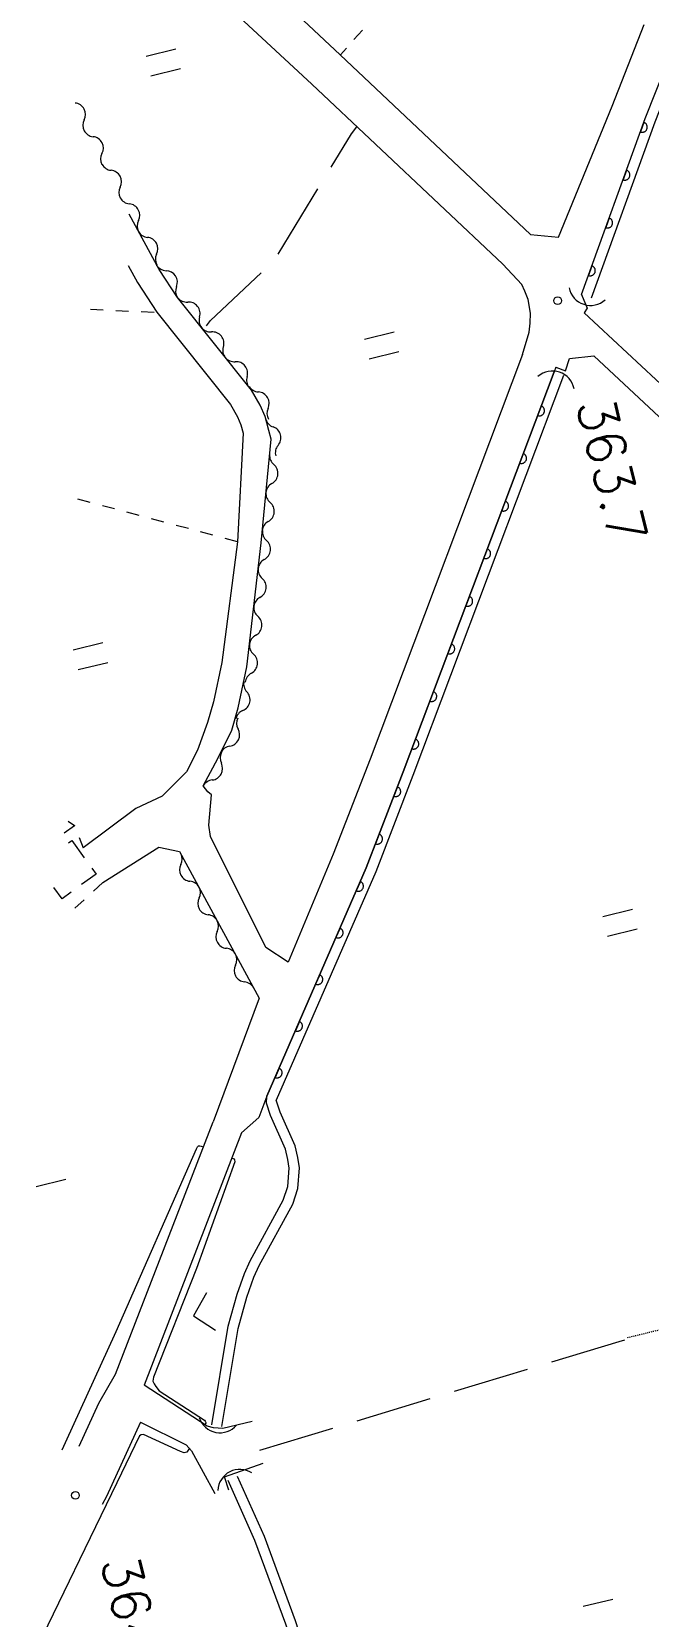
# Model space of a CAD drawing. Header units: millimetres. Extents: x -256476 to 341554, y -216330 to 457415.
# Drawn here: x -248639 to -188020, y 51027 to 206753 of the extents above; entities that cross this region are included whole.
import ezdxf

# ---------------------------------------------------------------- set-up
doc = ezdxf.new("R2010")
doc.units = ezdxf.units.MM
doc.header["$LTSCALE"] = 400
doc.linetypes.add('56301', pattern=[0.5, 0.25, -0.25])
doc.layers.add('D-BGD', color=7, linetype='Continuous', lineweight=13)
doc.styles.add('BIGFONT', font='txt', dxfattribs={"height": 0.2, "bigfont": 'BIGFONT'})

msp = doc.modelspace()

# ---------------------------------------------------------------- linework, layer by layer
at = {"layer": 'D-BGD', "linetype": 'Continuous'}
for p, q in [((-216132.9, 206909.8, 362842), (-216962.2, 205974.7, 362830)), ((-237383.3, 204356.3), (-234468.9, 205064)), ((-217694.2, 205142.8, 363398), (-218290.9, 204463.9, 363880)), ((-236911.2, 202412.4), (-233996.8, 203120.2)), ((-224402.6, 184906, 363737), (-220493.4, 191307.4, 363775)), ((-242857.1, 179478.9, 363585), (-241607.9, 179420.6, 363581)), ((-240359.7, 179362.8, 363577), (-239110.5, 179304.6, 363573)), ((-237862.3, 179246.8, 363568), (-236614, 179189.1, 363561)), ((-215921.5, 176552.2), (-213007.1, 177260)), ((-215449.4, 174608.4), (-212535, 175316.1)), ((-242898.5, 160496.4, 363525), (-244106.3, 160819.2, 363508)), ((-240482.9, 159850.7, 363559), (-241690.7, 160173.5, 363542)), ((-238068.7, 159204.6, 363593), (-239276.5, 159527.5, 363576)), ((-235653.2, 158559, 363628), (-236861, 158881.8, 363611)), ((-233238.5, 157913.8, 363662), (-234446.3, 158236.6, 363645)), ((-230823.5, 157267.2, 363696), (-232031.2, 157590.1, 363679)), ((-228408.8, 156622.1, 363730), (-229616.5, 156944.9, 363713)), ((-244552.2, 146007.1), (-241637.8, 146714.8)), ((-244080.1, 144063.2), (-241165.7, 144771)), ((-245042.7, 129157, 363865), (-244444.4, 128745.1, 363890)), ((-243976.4, 127554.5, 363868), (-243578, 126540, 363850)), ((-241634.4, 123139, 363800), (-242555.6, 122294.8, 363789)), ((-243478.2, 121450.2, 363778), (-244399.5, 120606, 363767)), ((-192493.2, 119808.4), (-189578.8, 120516.2)), ((-192021.1, 117864.6), (-189106.7, 118572.4)), ((-226279.2, 111786.6, 364120), (-230802.8, 99622.8, 363920)), ((-225548.9, 101458.8, 363950), (-225517.4, 102155.8, 363970)), ((-228007.3, 98546.5, 363920), (-237587.7, 73752.8, 364110)), ((-248192.3, 93265.2), (-245277.9, 93973)), ((-207071.1, 73145, 363550), (-199892.1, 75316.2, 363523)), ((-216642.2, 70249.6, 363585), (-209464.1, 72421.3, 363558)), ((-226213.8, 67353.3, 363620), (-219035.7, 69525, 363594)), ((-194412.3, 52017), (-191498, 52724.7))]:
    msp.add_line(p, q, dxfattribs=at)
at = {"layer": 'D-BGD', "linetype": '56301'}
msp.add_line((-166077, 84163.3), (-190140.9, 78382.5), dxfattribs=at)
at = {"layer": 'D-BGD', "linetype": 'Continuous'}
for points, elevation in [([(-188454.6, 197838.7), (-188794.6, 196898), (-188752.4, 196885.3), (-188710.3, 196876.1), (-188667.7, 196870), (-188623.4, 196868.8), (-188579.9, 196870.3), (-188536.9, 196876.8), (-188493.9, 196885.5), (-188452.8, 196898.8), (-188411.9, 196915.7), (-188373.6, 196936.3), (-188336.4, 196958.7), (-188302.1, 196986.3), (-188269.9, 197016.3), (-188240.3, 197047.7), (-188214, 197083.3), (-188191.4, 197118.8), (-188171.2, 197157.9), (-188153.6, 197198.5), (-188141.3, 197239.9), (-188131.7, 197282.8), (-188125.6, 197325.5), (-188124.4, 197369.8), (-188126.4, 197412.4), (-188132.4, 197456.2), (-188141, 197499.3), (-188154.8, 197539.5), (-188171.2, 197581.2), (-188191.8, 197619.6), (-188214.8, 197655.9), (-188241.9, 197691.1), (-188271.8, 197723.3), (-188303.8, 197752), (-188338.9, 197779.1), (-188374.8, 197800.9), (-188413.5, 197822), (-188454.6, 197838.7)], 363444), ([(-190156.3, 193138.5), (-190496.3, 192197.8), (-190454.6, 192184.2), (-190412.1, 192175.9), (-190369.4, 192169.8), (-190325.6, 192167.8), (-190282.4, 192170.6), (-190239.1, 192175.7), (-190196.1, 192184.4), (-190154.5, 192198.6), (-190114.1, 192214.6), (-190075.8, 192235.2), (-190038.1, 192258.6), (-190004.3, 192285.3), (-189972.1, 192315.2), (-189942.5, 192346.6), (-189916.3, 192382.3), (-189893.1, 192418.6), (-189873.4, 192456.8), (-189856.7, 192498), (-189843, 192539.7), (-189834.7, 192582.3), (-189828.7, 192624.9), (-189826.6, 192668.7), (-189828.1, 192712.2), (-189834.6, 192755.2), (-189843.3, 192798.2), (-189856.5, 192839.3), (-189873.4, 192880.2), (-189894, 192918.6), (-189916.5, 192955.7), (-189944.1, 192990), (-189974, 193022.2), (-190005.5, 193051.8), (-190041.1, 193078.1), (-190077.4, 193101.2), (-190115.7, 193120.9), (-190156.3, 193138.5)], 363523), ([(-191858.5, 188437.5), (-192199.4, 187497.3), (-192157.1, 187484.5), (-192114.3, 187474.8), (-192071.6, 187468.8), (-192027.8, 187466.7), (-191984.7, 187469.6), (-191941.4, 187474.7), (-191898.3, 187483.4), (-191857.6, 187498), (-191816.4, 187513.5), (-191777.5, 187535), (-191741.2, 187558), (-191706.5, 187584.2), (-191674.3, 187614.1), (-191645.1, 187646.9), (-191618.5, 187681.2), (-191596.2, 187718), (-191575.1, 187756.6), (-191558.9, 187796.9), (-191545.2, 187838.7), (-191537, 187881.2), (-191530.9, 187923.9), (-191528.8, 187967.6), (-191531.2, 188011.7), (-191536.3, 188055), (-191545.5, 188097.2), (-191559.6, 188138.8), (-191575.1, 188180), (-191596.3, 188217.5), (-191619.6, 188255.1), (-191646.3, 188288.9), (-191676.2, 188321.1), (-191707.7, 188350.7), (-191742.8, 188377.9), (-191779.6, 188400.2), (-191817.4, 188420.7), (-191858.5, 188437.5)], 363602), ([(-193560.7, 183736.4), (-193901.6, 182796.2), (-193859.4, 182783.4), (-193816.5, 182773.8), (-193774.2, 182769.1), (-193730.4, 182767), (-193686.9, 182768.5), (-193643.1, 182774.5), (-193600.9, 182783.7), (-193559.8, 182797), (-193518.1, 182813.3), (-193480.5, 182834.5), (-193443.4, 182856.9), (-193409.1, 182884.5), (-193376.9, 182914.4), (-193347.3, 182945.9), (-193320.2, 182981), (-193298.4, 183016.9), (-193277.3, 183055.6), (-193260.6, 183096.7), (-193247.8, 183139), (-193238.7, 183181), (-193232.6, 183223.7), (-193230.5, 183267.4), (-193233.4, 183310.6), (-193238.5, 183353.9), (-193247.2, 183397), (-193261.8, 183437.7), (-193277.3, 183478.9), (-193298.8, 183517.8), (-193321.8, 183554.1), (-193348, 183588.7), (-193377.9, 183620.9), (-193409.9, 183649.7), (-193445, 183676.8), (-193481.8, 183699.1), (-193519.6, 183719.7), (-193560.7, 183736.4)], 363681), ([(-198551.5, 169969.2), (-198904.7, 169033.7), (-198862, 169019.6), (-198820, 169010.5), (-198777.4, 169004.4), (-198734.1, 169001.4), (-198690.5, 169002.9), (-198646.4, 169007.5), (-198604.2, 169016.7), (-198562.2, 169029.5), (-198521, 169045), (-198482.6, 169065.7), (-198445.5, 169088.1), (-198410.8, 169114.3), (-198378.6, 169144.3), (-198348.1, 169175.2), (-198321, 169210.4), (-198297.8, 169246.7), (-198277.3, 169284.4), (-198259.7, 169325.1), (-198246.1, 169366.8), (-198236.9, 169408.9), (-198230.8, 169451.5), (-198227.4, 169495.7), (-198229.4, 169538.3), (-198234, 169582.5), (-198242.7, 169625.6), (-198256, 169666.7), (-198271.5, 169707.9), (-198292.1, 169746.2), (-198314.6, 169783.4), (-198340.8, 169818.1), (-198370.2, 169851.1), (-198401.7, 169880.7), (-198436.8, 169907.9), (-198473.1, 169931), (-198510.9, 169951.6), (-198551.5, 169969.2)], 363618), ([(-200316.4, 165291.5), (-200669.6, 164356), (-200626.9, 164341.9), (-200585.4, 164331.9), (-200542.8, 164325.8), (-200499, 164323.7), (-200455.4, 164325.2), (-200412.1, 164330.3), (-200369.6, 164338.2), (-200327.1, 164351.8), (-200287.3, 164367), (-200247.5, 164388), (-200210.4, 164410.4), (-200175.7, 164436.6), (-200144, 164465.7), (-200113, 164497.5), (-200086.4, 164531.8), (-200063.2, 164568.1), (-200042.2, 164606.7), (-200025.1, 164646.5), (-200011.5, 164688.3), (-200001.8, 164731.2), (-199995.7, 164773.8), (-199992.8, 164817.1), (-199994.3, 164860.6), (-199999.4, 164903.9), (-200008.1, 164947), (-200021.4, 164988.1), (-200036.9, 165029.3), (-200057, 165068.5), (-200079.5, 165105.7), (-200105.7, 165140.4), (-200135.6, 165172.6), (-200166.6, 165203), (-200201.7, 165230.2), (-200238, 165253.3), (-200275.8, 165273.9), (-200316.4, 165291.5)], 363616), ([(-202081.8, 160612.9), (-202435, 159677.5), (-202392.3, 159663.3), (-202350.3, 159654.2), (-202307.7, 159648.1), (-202264.4, 159645.2), (-202220.8, 159646.7), (-202177.5, 159651.8), (-202134.5, 159660.4), (-202092.5, 159673.2), (-202052.2, 159689.3), (-202012.9, 159709.4), (-201975.8, 159731.9), (-201941.1, 159758.1), (-201908.9, 159788), (-201878.4, 159818.9), (-201851.3, 159854.1), (-201828.2, 159890.4), (-201807.6, 159928.2), (-201790, 159968.8), (-201776.4, 160010.6), (-201767.2, 160052.6), (-201761.1, 160095.2), (-201757.7, 160139.4), (-201759.2, 160182.9), (-201764.3, 160226.2), (-201773, 160269.3), (-201786.3, 160310.4), (-201801.8, 160351.6), (-201822.4, 160390), (-201844.9, 160427.1), (-201871.1, 160461.8), (-201900.5, 160494.9), (-201932, 160524.5), (-201967.1, 160551.6), (-202003.4, 160574.7), (-202041.2, 160595.3), (-202081.8, 160612.9)], 363613), ([(-203846.7, 155935.2), (-204199.9, 154999.8), (-204158.1, 154986.1), (-204115.2, 154976.5), (-204073.1, 154969.5), (-204029.3, 154967.4), (-203985.8, 154968.9), (-203942.5, 154974), (-203899.4, 154982.7), (-203858.3, 154996), (-203817.1, 155011.6), (-203777.8, 155031.7), (-203740.7, 155054.2), (-203706, 155080.4), (-203673.8, 155110.3), (-203643.4, 155141.2), (-203616.7, 155175.5), (-203593.6, 155211.8), (-203572.5, 155250.4), (-203555.4, 155290.2), (-203541.3, 155332.9), (-203532.1, 155374.9), (-203526.1, 155417.5), (-203523.1, 155460.8), (-203524.6, 155504.3), (-203529.7, 155547.6), (-203538.4, 155590.7), (-203551.2, 155632.7), (-203567.2, 155673), (-203587.3, 155712.3), (-203609.8, 155749.4), (-203636, 155784.1), (-203665.9, 155816.3), (-203696.9, 155846.8), (-203732, 155873.9), (-203768.3, 155897), (-203806.1, 155917.6), (-203846.7, 155935.2)], 363611), ([(-205612.1, 151256.6), (-205965.3, 150321.2), (-205923.5, 150307.6), (-205880.6, 150297.9), (-205838, 150291.8), (-205794.7, 150288.9), (-205750.7, 150291.2), (-205707.4, 150296.3), (-205664.8, 150304.2), (-205623.7, 150317.5), (-205582.5, 150333), (-205543.2, 150353.1), (-205506.1, 150375.6), (-205471.4, 150401.8), (-205439.2, 150431.7), (-205408.8, 150462.7), (-205381.6, 150497.8), (-205358.5, 150534.1), (-205337.9, 150571.9), (-205320.3, 150612.5), (-205306.7, 150654.3), (-205297, 150697.2), (-205291, 150739.8), (-205288, 150783.1), (-205289.5, 150826.6), (-205294.6, 150869.9), (-205303.3, 150913), (-205316.6, 150954.1), (-205332.1, 150995.3), (-205352.7, 151033.7), (-205374.7, 151071.7), (-205401.4, 151105.5), (-205430.9, 151138.6), (-205462.3, 151168.2), (-205497.4, 151195.3), (-205533.7, 151218.5), (-205571, 151239.9), (-205612.1, 151256.6)], 363609), ([(-207377, 146578.9), (-207730.2, 145643.5), (-207688.4, 145629.9), (-207645.5, 145620.2), (-207603.4, 145613.3), (-207559.6, 145611.2), (-207516.1, 145612.7), (-207472.8, 145617.8), (-207429.7, 145626.5), (-207388.6, 145639.8), (-207347.4, 145655.3), (-207308.2, 145675.4), (-207271, 145697.9), (-207236.3, 145724.1), (-207204.1, 145754), (-207174.5, 145785.4), (-207147, 145819.2), (-207123.9, 145855.5), (-207102.8, 145894.2), (-207085.2, 145934.8), (-207071.6, 145976.6), (-207062.4, 146018.6), (-207056.4, 146061.3), (-207052.9, 146105.4), (-207054.9, 146148.1), (-207059.5, 146192.2), (-207068.7, 146234.4), (-207081.5, 146276.4), (-207097, 146317.6), (-207117.6, 146356), (-207140.1, 146393.1), (-207166.3, 146427.8), (-207196.3, 146460), (-207227.2, 146490.5), (-207262.3, 146517.6), (-207298.6, 146540.8), (-207336.4, 146561.3), (-207377, 146578.9)], 363606), ([(-209142, 141901.2), (-209495.6, 140964.9), (-209453.3, 140952.1), (-209410.9, 140941.6), (-209368.3, 140935.6), (-209325, 140932.6), (-209281, 140935), (-209237.7, 140940.1), (-209195.1, 140947.9), (-209154, 140961.2), (-209112.8, 140976.7), (-209073.1, 140997.7), (-209036.4, 141019.3), (-209001.2, 141046.4), (-208969.5, 141075.4), (-208939.4, 141107.7), (-208911.9, 141141.5), (-208888.8, 141177.8), (-208868.2, 141215.6), (-208850.6, 141256.2), (-208837, 141298), (-208827.3, 141340.9), (-208821.3, 141383.5), (-208818.3, 141426.8), (-208820.7, 141470.9), (-208825.8, 141514.2), (-208833.6, 141556.7), (-208846.9, 141597.8), (-208862.4, 141639), (-208882.5, 141678.3), (-208905, 141715.4), (-208931.7, 141749.2), (-208961.2, 141782.3), (-208992.6, 141811.9), (-209027.8, 141839), (-209063.5, 141863.1), (-209101.3, 141883.6), (-209142, 141901.2)], 363604), ([(-210907.4, 137222.6), (-211260.5, 136287.2), (-211218.7, 136273.6), (-211175.9, 136263.9), (-211133.2, 136257.9), (-211089.9, 136254.9), (-211046.4, 136256.4), (-211003.1, 136261.5), (-210960, 136270.2), (-210918.9, 136283.5), (-210877.7, 136299), (-210838.5, 136319.1), (-210801.3, 136341.6), (-210766.6, 136367.8), (-210734.4, 136397.7), (-210704.8, 136429.2), (-210677.7, 136464.3), (-210653.7, 136500.1), (-210633.1, 136537.9), (-210615.5, 136578.5), (-210601.9, 136620.3), (-210592.7, 136662.3), (-210586.7, 136705), (-210583.2, 136749.1), (-210586.1, 136792.3), (-210590.7, 136836.5), (-210598.5, 136879), (-210611.8, 136920.1), (-210627.3, 136961.3), (-210647.9, 136999.7), (-210670.4, 137036.9), (-210697.5, 137072), (-210726.1, 137104.6), (-210757.5, 137134.2), (-210792.7, 137161.3), (-210828.9, 137184.5), (-210866.7, 137205.1), (-210907.4, 137222.6)], 363601), ([(-212681.1, 132547.7), (-213039.9, 131614.4), (-212998.2, 131600.7), (-212955.3, 131591.1), (-212913.1, 131584.2), (-212869.8, 131581.2), (-212826.3, 131582.7), (-212782.1, 131587.3), (-212739.1, 131596), (-212698, 131609.3), (-212657.2, 131623.9), (-212618, 131644.1), (-212580.9, 131666.5), (-212546.2, 131692.7), (-212513.1, 131722.2), (-212483.5, 131753.6), (-212456, 131787.4), (-212432.9, 131823.7), (-212410.9, 131861.8), (-212393.3, 131902.5), (-212379.7, 131944.2), (-212370.5, 131986.3), (-212363.6, 132028.4), (-212360.2, 132072.6), (-212361.7, 132116.1), (-212366.8, 132159.4), (-212374.6, 132202), (-212387.4, 132243.9), (-212402.9, 132285.1), (-212423.5, 132323.5), (-212445.5, 132361.5), (-212471.7, 132396.2), (-212501.1, 132429.3), (-212532.6, 132458.9), (-212566.4, 132486.4), (-212602.6, 132509.5), (-212641.3, 132530.6), (-212681.1, 132547.7)], 363629), ([(-214474, 127881.5), (-214832.8, 126948.2), (-214791.1, 126934.5), (-214748.7, 126924), (-214706.5, 126917.1), (-214661.9, 126914.5), (-214619.2, 126916.5), (-214575, 126921.1), (-214532.5, 126928.9), (-214491.4, 126942.2), (-214450.2, 126957.7), (-214410.9, 126977.8), (-214374.3, 126999.4), (-214339.1, 127026.5), (-214306.5, 127055.1), (-214276.1, 127086), (-214248.9, 127121.2), (-214224.9, 127157), (-214204.3, 127194.7), (-214186.7, 127235.4), (-214173.1, 127277.1), (-214162.6, 127319.5), (-214156.5, 127362.2), (-214153.6, 127405.5), (-214155.1, 127449), (-214159.7, 127493.2), (-214167.5, 127535.7), (-214180.8, 127576.8), (-214196.3, 127618.1), (-214216.4, 127657.3), (-214238.9, 127694.4), (-214265.1, 127729.1), (-214293.7, 127761.7), (-214324.6, 127792.2), (-214359.8, 127819.3), (-214396.1, 127842.4), (-214433.3, 127863.9), (-214474, 127881.5)], 363698), ([(-216327.4, 123238.5), (-216726, 122322.2), (-216685.7, 122306), (-216643.8, 122294.6), (-216601.3, 122286.3), (-216558.1, 122281.1), (-216514.2, 122281.3), (-216470.2, 122283.6), (-216427.3, 122290.1), (-216385.4, 122300.7), (-216343.8, 122314.8), (-216303.4, 122333.1), (-216265, 122353.7), (-216229.9, 122378.5), (-216195.6, 122406.1), (-216164.8, 122435.7), (-216135.1, 122469.3), (-216110.7, 122503.8), (-216087.9, 122541.4), (-216068.6, 122581), (-216052.3, 122621.3), (-216040.9, 122663.2), (-216032.6, 122705.7), (-216027.4, 122748.9), (-216027.6, 122792.8), (-216030, 122836.8), (-216036.4, 122879.8), (-216047, 122921.6), (-216061.1, 122963.2), (-216079.4, 123003.7), (-216100, 123042), (-216124.8, 123077.1), (-216152.4, 123111.4), (-216182.4, 123143.6), (-216215.6, 123172), (-216250.1, 123196.4), (-216287.7, 123219.1), (-216327.4, 123238.5)], 363758), ([(-218325.1, 118655.4), (-218724.2, 117738.3), (-218683.4, 117722.9), (-218641.5, 117711.5), (-218599.5, 117702.4), (-218555.9, 117698), (-218512.5, 117697.3), (-218467.9, 117700.5), (-218425.5, 117706.1), (-218383.2, 117717.6), (-218341.6, 117731.7), (-218302, 117750.5), (-218264.1, 117770.2), (-218227.7, 117795.4), (-218193.4, 117823), (-218162.5, 117852.6), (-218133.3, 117885.4), (-218108.4, 117920.7), (-218085.6, 117958.3), (-218066.8, 117997.1), (-218050.9, 118038.7), (-218038.7, 118080.1), (-218030.4, 118122.6), (-218025.2, 118165.8), (-218025.3, 118209.7), (-218027.7, 118253.7), (-218034.1, 118296.7), (-218044.7, 118338.5), (-218058.9, 118380.1), (-218077.6, 118419.7), (-218098.2, 118458.1), (-218122.6, 118494), (-218150.1, 118528.3), (-218180.6, 118559.6), (-218213.4, 118588.9), (-218248.7, 118613.8), (-218285.4, 118636.1), (-218325.1, 118655.4)], 363805), ([(-220322.8, 114072.3), (-220722.8, 113155.7), (-220681.2, 113139.8), (-220639.3, 113128.4), (-220597.3, 113119.3), (-220553.6, 113114.9), (-220510.2, 113114.2), (-220467, 113117.1), (-220423.2, 113123.1), (-220380.9, 113134.5), (-220339.8, 113147.8), (-220300.2, 113166.5), (-220261.8, 113187.1), (-220225.9, 113211.5), (-220191.6, 113239.1), (-220160.3, 113269.5), (-220131, 113302.3), (-220106.1, 113337.6), (-220083.8, 113374.4), (-220064.5, 113414), (-220048.7, 113455.6), (-220036.4, 113497), (-220028.1, 113539.5), (-220023.8, 113583.2), (-220023, 113626.6), (-220025.9, 113669.8), (-220031.9, 113713.6), (-220043.8, 113755), (-220056.6, 113797), (-220075.3, 113836.6), (-220096, 113875), (-220120.3, 113910.9), (-220147.9, 113945.2), (-220178.3, 113976.5), (-220211.6, 114004.9), (-220246.4, 114030.7), (-220283.2, 114053), (-220322.8, 114072.3)], 363852), ([(-222320.5, 109489.2), (-222720.5, 108572.6), (-222678.9, 108556.7), (-222637.5, 108544.5), (-222595, 108536.2), (-222551.3, 108531.9), (-222507.9, 108531.1), (-222464.7, 108534), (-222420.9, 108540), (-222379.5, 108551.9), (-222337.5, 108564.7), (-222297.9, 108583.4), (-222259.5, 108604), (-222223.6, 108628.4), (-222189.3, 108656), (-222158, 108686.4), (-222129.6, 108719.7), (-222103.9, 108754.5), (-222081.6, 108791.3), (-222062.2, 108830.9), (-222046.4, 108872.5), (-222034.1, 108913.9), (-222026.3, 108955.6), (-222021.5, 109000.1), (-222020.8, 109043.5), (-222023.6, 109086.7), (-222030.1, 109129.6), (-222041.5, 109171.9), (-222054.3, 109213.9), (-222073.1, 109253.5), (-222093.7, 109291.9), (-222118, 109327.8), (-222146.1, 109361.2), (-222176, 109393.4), (-222209.3, 109421.8), (-222244.6, 109446.7), (-222280.9, 109469.9), (-222320.5, 109489.2)], 363899), ([(-224318.3, 104906.1), (-224718.3, 103989.5), (-224676.6, 103973.6), (-224635.2, 103961.4), (-224592.7, 103953.1), (-224549.6, 103947.9), (-224505.6, 103948), (-224462.5, 103950.9), (-224418.7, 103956.9), (-224377.7, 103967.9), (-224335.3, 103981.6), (-224295.6, 104000.3), (-224257.3, 104021), (-224221.4, 104045.3), (-224187.1, 104072.9), (-224155.7, 104103.3), (-224127.4, 104136.6), (-224102.1, 104170.5), (-224079.3, 104208.2), (-224060, 104247.8), (-224044.6, 104288.6), (-224033.2, 104330.5), (-224024.1, 104372.5), (-224019.7, 104416.1), (-224019, 104459.6), (-224021.4, 104503.6), (-224027.8, 104546.5), (-224039.3, 104588.8), (-224052, 104630.8), (-224070.8, 104670.4), (-224091.4, 104708.8), (-224115.8, 104744.7), (-224143.8, 104778.1), (-224173.8, 104810.3), (-224207.1, 104838.7), (-224242.3, 104863.6), (-224279.1, 104885.9), (-224318.3, 104906.1)], 363946)]:
    msp.add_lwpolyline(points, close=True, dxfattribs=dict(at, elevation=elevation))
at = {"layer": 'D-BGD', "linetype": 'Continuous', "extrusion": (-0.00768, -0.001399, 0.99997), "elevation": 365188.6}
msp.add_lwpolyline([(-216390.4, 193952.3), (-214384.7, 197236.7), (-213860.1, 197930.6)], dxfattribs=at)
at = {"layer": 'D-BGD', "linetype": 'Continuous', "extrusion": (-0.005472, -0.001832, 0.999983), "elevation": 364619.6}
msp.add_lwpolyline([(-229455.4, 178523), (-229075.4, 179025.5), (-224073.3, 183734.1)], dxfattribs=at)
at = {"layer": 'D-BGD', "linetype": 'Continuous', "extrusion": (-0.00625, -0.002533, 0.999977), "elevation": 365083.5}
msp.add_lwpolyline([(-243156.6, 128958.8), (-242165.1, 129670.3), (-242154.1, 129643.3)], dxfattribs=at)
at = {"layer": 'D-BGD', "linetype": 'Continuous'}
for points in [[(-245028.1, 127033.3), (-244704.9, 127268.5), (-243468.6, 125570.5)], [(-242733.1, 124560.6), (-242307, 123975.5), (-243743.9, 122930.5)], [(-244754.6, 122195.5), (-245655.9, 121540.5), (-246474.3, 122659.1)], [(-231458.5, 82804.4), (-232716.8, 80569.1), (-230573.6, 79160.7)]]:
    msp.add_lwpolyline(points, dxfattribs=at)
at = {"layer": 'D-BGD', "linetype": 'Continuous', "extrusion": (0.001047, -0.014574, 0.999893), "elevation": 362206.2}
msp.add_lwpolyline([(-225898.3, 107446), (-226675.2, 105331.7), (-228388.2, 103836.3)], dxfattribs=at)
at = {"layer": 'D-BGD', "linetype": 'Continuous', "elevation": 364000}
for points in [[(-245657.5, 67399.2), (-245303.4, 68095.3), (-240350.2, 79020.1), (-232448, 96981.4), (-232338.4, 97172.1), (-232230.2, 97259.9), (-232095, 97274.4), (-231963.7, 97222), (-231761.7, 97152)], [(-228962.5, 96062.1), (-228800.1, 96003.4), (-228686.3, 95880.3), (-228674.4, 95700.4), (-232428.4, 85216.6), (-236672.8, 74541.8), (-236711.7, 74333.5), (-236713.5, 74149.9), (-236612.4, 73884.2), (-236432.1, 73596), (-236098.2, 73173.4), (-231665.1, 70290.7), (-231576, 70204.9), (-231515.6, 70089.4), (-231533.1, 70018.8), (-231621.5, 69885)], [(-233133.3, 67535.9), (-233378.6, 67169.4), (-233660.3, 67100.7), (-234016, 67224.4), (-237632.3, 68899.4), (-237875.5, 68877.7), (-238034.5, 68761.5), (-240265.3, 64138.2), (-248639.4, 46921.1)]]:
    msp.add_lwpolyline(points, dxfattribs=at)
at = {"layer": 'D-BGD', "linetype": 'Continuous', "extrusion": (-0.110299, 0.375727, 0.920143), "elevation": 384839.7}
msp.add_lwpolyline([(168083.6, 24021.4), (161177.3, 23960.1), (160583.9, 23962.6)], dxfattribs=at)
at = {"layer": 'D-BGD', "linetype": 'Continuous', "extrusion": (0.06584, 0.006065, 0.997812), "elevation": 348423.6}
msp.add_lwpolyline([(84195.3, 246054.3), (85520.8, 246356.8), (86524.7, 242424.5)], dxfattribs=at)
at = {"layer": 'D-BGD', "linetype": 'Continuous'}
for points in [[(-194582, 180916.2, 363720), (-188317.6, 198215.5, 363430), (-185160.3, 206216.5, 363540), (-180643.6, 218649.4, 363450), (-179263.4, 222896.6, 363510), (-178454.3, 225949.5, 363420), (-176556.6, 233244.1, 363390), (-175164.1, 240402.3, 363220), (-174348, 245735, 363300), (-174011.2, 248909.5, 363350), (-173905.8, 251801.7, 363390), (-174068.9, 254006.2, 363430), (-174511.1, 257651.5, 363480), (-176709.1, 271245.1, 363430), (-177353.3, 274960.4, 363490), (-177532.2, 277277.8, 363520), (-177602.9, 278760.2, 363540), (-177458.2, 281479.9, 363590), (-177151.9, 283899.1, 363620), (-177201.7, 284815.8, 363630), (-177231.8, 285144.6, 363640)], [(-194582, 180916.2, 363720), (-188317.6, 198215.5, 363430), (-185160.3, 206216.5, 363540), (-180643.6, 218649.4, 363450), (-179263.4, 222896.6, 363510), (-178454.3, 225949.5, 363420), (-176556.6, 233244.1, 363390), (-175164.1, 240402.3, 363220), (-174348, 245735, 363300), (-174011.2, 248909.5, 363350), (-173905.8, 251801.7, 363390), (-174068.9, 254006.2, 363430), (-174511.1, 257651.5, 363480), (-176709.1, 271245.1, 363430), (-177353.3, 274960.4, 363490), (-177532.2, 277277.8, 363520), (-177602.9, 278760.2, 363540), (-177458.2, 281479.9, 363590), (-177151.9, 283899.1, 363620), (-177201.7, 284815.8, 363630)], [(-194582, 180916.2, 363720), (-188317.6, 198215.5, 363430), (-185160.3, 206216.5, 363540), (-180643.6, 218649.4, 363450), (-179263.4, 222896.6, 363510), (-178454.3, 225949.5, 363420), (-176556.6, 233244.1, 363390), (-175164.1, 240402.3, 363220), (-174348, 245735, 363300), (-174011.2, 248909.5, 363350), (-173905.8, 251801.7, 363390), (-174068.9, 254006.2, 363430), (-174511.1, 257651.5, 363480), (-176709.1, 271245.1, 363430), (-177353.3, 274960.4, 363490), (-177532.2, 277277.8, 363520), (-177602.9, 278760.2, 363540), (-177458.2, 281479.9, 363590), (-177151.9, 283899.1, 363620), (-177201.7, 284815.8, 363630)], [(-176208, 284879, 363640), (-176146.1, 283863, 363620), (-176311.9, 282551.2, 363600), (-176468.7, 281395.6, 363590), (-176604.4, 278751.5, 363540), (-176529.9, 277336, 363520), (-176360.7, 275081.9, 363490), (-175727.6, 271407.6, 363430), (-173522.2, 257786.7, 363480), (-173068.9, 254100.4, 363430), (-172906.1, 251815.3, 363390), (-173011.6, 248842.4, 363350), (-173347.3, 245609.7, 363300), (-174179.7, 240228.7, 363220), (-175583.5, 233030.8, 363390), (-177492.5, 225696.5, 363420), (-178302.8, 222621.2, 363510), (-179699.2, 218325.7, 363450), (-181522.9, 213307, 363480), (-182579.7, 210384.9, 363510), (-184227.3, 205853.1, 363540), (-187379.5, 197860.9, 363430), (-193639, 180570.2, 363720)], [(-199592.9, 186807, 363560), (-218299.5, 204468.9, 363890), (-233775.6, 218982, 363850), (-238336.8, 223253.2, 363842.6)], [(-238452.2, 217712.9, 363808.7), (-221082.8, 201593.4, 363890), (-202337.8, 183897.9, 363560)], [(-199592.9, 186807, 363560), (-196838.7, 186561.8, 363720), (-191587.7, 199449.3, 363430), (-188439.2, 207455.2, 363540)], [(-231774.2, 132627.4, 363910), (-230323.6, 135311.5, 363700), (-228969.5, 138108.8, 363740), (-228349.9, 140290.2, 363760), (-227475.1, 144320.4, 363820), (-226089.6, 156523.1, 363720), (-225093.6, 166723.7, 363870), (-225330.8, 167575.2, 363890), (-225699.5, 168940.5, 363900), (-226164.3, 170038.2, 363910), (-227041.1, 171522.6, 363930), (-234314.9, 180640.4, 363560), (-236098.9, 183396, 363610), (-239053.8, 188819.2, 363700.7)], [(-239158.7, 183783.8, 363637.6), (-238251.7, 182119, 363610), (-236344.1, 179177, 363560), (-229103.8, 170101.5, 363930), (-228402.3, 168913.9, 363910), (-228071.9, 168124.2, 363900), (-227850.7, 167305, 363890), (-228408.8, 156622.1, 363730)], [(-200380.8, 175021.9, 363620), (-199742.6, 177215.7, 363680), (-199637.4, 178101.1, 363700), (-199602.7, 179084.6, 363710), (-199816.3, 180418.5, 363730), (-200161.5, 181262.8, 363750), (-200465, 181898.7, 363760), (-202337.8, 183897.9, 363560)], [(-194582, 180916.2, 363720), (-194027.2, 179593.8, 363700), (-194332.3, 179123.3, 363700), (-185878.2, 171276.3, 363710), (-176647.1, 162694.4, 363730), (-166068.4, 152864.9, 363750)], [(-200380.8, 175021.9, 363620), (-215377.5, 135267.2, 363600), (-218989.7, 125913, 363740), (-223427.4, 115303.2, 363890), (-225619.1, 116747.6, 363920), (-231073.7, 127645.6, 364100), (-231232.1, 128774.7, 363850), (-230968.9, 131760.8, 363900), (-231306.9, 132035.8, 363900), (-231774.2, 132627.4, 363910)], [(-197110.7, 173788.1, 363620), (-196172.6, 173433.5, 363620), (-195780.1, 174638.1, 363630), (-193368.2, 174901.1, 363630), (-167769.8, 151028.6, 363750), (-166726.8, 150013.8, 363720), (-165001.5, 147557.2, 363940), (-164341.2, 146278, 364180), (-163854.2, 144637, 364150), (-163285.4, 142476.1, 364380), (-161189.9, 128122.4, 365760), (-160714.5, 125819.1, 365860)], [(-197110.7, 173788.1, 363620), (-197285.5, 173323.5, 363620), (-212117.3, 134016.1, 363600), (-215743.3, 124577.6, 363740), (-225517.4, 102155.8, 363970)], [(-225517.4, 102155.8, 363970), (-215743.3, 124577.6, 363740), (-212117.3, 134016.1, 363600), (-197285.5, 173323.5, 363620)], [(-225517.4, 102155.8, 363970), (-215743.3, 124577.6, 363740), (-212117.3, 134016.1, 363600), (-197285.5, 173323.5, 363620)], [(-196347.5, 172968.8, 363620), (-211179.3, 133661.4, 363600), (-214815.3, 124205.6, 363740), (-224599.3, 101766.5, 363970)], [(-228408.8, 156622.1, 363730), (-229941.1, 144745.9, 363820), (-230769.5, 140896.7, 363760), (-231344, 138873.9, 363740), (-232344.5, 136150.2, 363700), (-233412.9, 134030.6, 363670), (-235819.1, 131630.5, 363910), (-238384.7, 130417.8, 363900), (-243578, 126540, 363850)], [(-241634.4, 123139, 363800), (-236136.9, 126622.8, 363830), (-234097.7, 126177.2, 363820), (-226279.2, 111786.6, 364120)], [(-230943.2, 69841.1, 363880), (-229335.8, 79540.3, 363900), (-228432.2, 82677.3, 363940), (-227712.5, 84732, 363970), (-227153.8, 85944.9, 363980), (-223903.7, 91920.1, 363800), (-223472.4, 93252.3, 363820), (-223326.4, 95071.6, 363850), (-223447, 95925.2, 363860), (-223697.4, 96934.3, 363880), (-225158.9, 100231.1, 363940), (-225548.9, 101458.8, 363950)], [(-229953.8, 69676.1, 363880), (-228353.9, 79322, 363900), (-227473, 82379.7, 363940), (-226784.5, 84360, 363970), (-226265.6, 85503.5, 363980), (-222976.9, 91525.7, 363800), (-222484.3, 93065, 363820), (-222325.3, 95107.5, 363850), (-222464.2, 96110, 363860), (-222751.5, 97255.6, 363880), (-224220.3, 100579.8, 363940), (-224599.3, 101766.5, 363970)], [(-243974.6, 67758.3, 364370), (-242053.7, 71983, 364320), (-240383.2, 74829.1, 364110), (-230802.8, 99622.8, 363920)], [(-226968.2, 70174.6, 363470), (-229840.2, 69472.4, 364020), (-230780.1, 69562.9, 364020), (-231388.7, 69728.2, 364030), (-237587.7, 73752.8, 364110)], [(-237951.7, 70109.5, 364320), (-241291.9, 62813.6, 364400), (-241694.3, 62016.7, 364406.3)], [(-237951.7, 70109.5, 364320), (-233436.3, 67871.6, 364270), (-232919.3, 67286.1, 364260), (-230631.6, 63099, 363930)], [(-203609.8, -12515.9, 364040), (-207850, -3077.2, 364190), (-208534.5, -1518.8, 364220), (-214845.1, 22939.6, 364070), (-223646.5, 50248.6, 364150), (-226689.2, 58479.8, 363850), (-229334.7, 64372, 363940)], [(-202694.6, -12107.7, 364040), (-206939.8, -2677.6, 364190), (-207583.5, -1188.8, 364220), (-213888, 23220, 364070), (-222700.5, 50569.9, 364150), (-225757.9, 58855.8, 363850), (-228419.5, 64780.3, 363940)]]:
    msp.add_polyline3d(points, dxfattribs=at)
for centre in [(-196932.8, 180318.1, 363720), (-244336.8, 62914.4, 364400)]:
    msp.add_circle(centre, 375, dxfattribs=at)
for centre, radius, start, end in [((-244483.6, 198620.6, 363867.8), 1129.8, 331.881655, 84.120871), ((-242492.7, 197555.6, 363867.8), 1128, 151.830902, 208.001263), ((-242492.9, 197556, 363810.9), 1128, 208.001263, 264.171624), ((-242723.2, 195310, 363810.9), 1129.8, 331.881655, 84.120871), ((-240732.4, 194245, 363810.9), 1128, 151.830902, 208.001263), ((-240731.2, 194252.9, 363755), 1128, 208.550735, 264.721096), ((-240939.9, 192004.8, 363755), 1129.8, 332.431126, 84.670343), ((-238938.9, 190959, 363755), 1128, 152.380374, 208.550735), ((-238939.1, 190959.3, 363699.9), 1128, 208.550735, 264.721096), ((-239147.8, 188711.2, 363699.9), 1129.8, 332.431126, 84.670343), ((-237146.9, 187665.3, 363699.9), 1128, 152.380374, 208.550735), ((-237147.1, 187665.7, 363644.7), 1128, 208.550735, 264.721096), ((-237355.8, 185417.6, 363644.7), 1129.8, 332.431126, 84.670343), ((-235354.8, 184371.7, 363644.7), 1128, 152.380374, 208.550735), ((-235414, 184395.5, 363588.5), 1128, 213.148936, 269.319297), ((-235441.8, 182137.9, 363588.5), 1129.8, 337.029328, 89.268545), ((-233363.4, 181255.9, 363588.5), 1128, 156.978575, 213.148936), ((-193690.7, 182019.3), 2165, 191.643018, 311.644473), ((-233396.8, 181306.2, 363620.2), 1128, 218.553736, 274.724097), ((-233211.9, 179056, 363620.2), 1129.8, 342.434127, 94.673344), ((-231059.6, 178373.6, 363620.2), 1128, 162.383374, 218.553736), ((-231060.8, 178375.1, 363739), 1128, 218.553736, 274.724097), ((-230875.9, 176124.9, 363739), 1129.8, 342.434127, 94.673344), ((-228723.6, 175442.5, 363739), 1128, 162.383374, 218.553736), ((-228724.8, 175444, 363857.7), 1128, 218.553736, 274.724097), ((-228539.8, 173193.8, 363857.7), 1129.8, 342.434127, 94.673344), ((-197444.6, 171243.9), 2165, 11.182268, 131.183724), ((-226387.6, 172511.4, 363857.7), 1128, 162.383374, 218.553736), ((-226291.6, 172472.2, 363913.5), 1128, 210.52373, 266.694091), ((-226422.8, 170218.2, 363913.5), 1129.8, 334.404122, 86.643338), ((-224540.1, 168981.6, 363875), 1128, 195.109125, 251.279486), ((-224387, 169241.9, 363913.5), 1128, 154.353369, 210.52373), ((-225265.7, 166843.5, 363875), 1129.8, 318.989516, 71.228733), ((-224125.6, 165088.7, 363819.2), 1128, 174.470626, 230.640987), ((-223562.6, 165361.2, 363875), 1128, 138.938764, 195.109125), ((-225558.2, 163343.6, 363819.2), 1129.8, 298.351018, 50.590235), ((-224486.9, 161356.1, 363819.2), 1128, 118.300265, 174.470626), ((-224486.9, 161356.5, 363764.9), 1128, 174.470626, 230.640987), ((-225919.5, 159611.4, 363764.9), 1129.8, 298.351018, 50.590235), ((-224848.2, 157624, 363764.9), 1128, 118.300265, 174.470626), ((-224828.9, 157611.7, 363725.3), 1128, 173.509352, 229.679714), ((-226290.6, 155890.9, 363725.3), 1129.8, 297.389744, 49.628961), ((-225252.8, 153885.7, 363725.3), 1128, 117.338991, 173.509352), ((-225252.8, 153885.8, 363755.7), 1128, 173.509352, 229.679714), ((-226714.5, 152165, 363755.7), 1129.8, 297.389744, 49.628961), ((-225676.7, 150159.9, 363755.7), 1128, 117.338991, 173.509352), ((-225676.7, 150160, 363786.2), 1128, 173.509352, 229.679714), ((-227138.4, 148439.2, 363786.2), 1129.8, 297.389744, 49.628961), ((-226100.5, 146434.2, 363816.6), 1128, 173.509352, 229.679714), ((-226100.6, 146434, 363786.2), 1128, 117.338991, 173.509352), ((-227562.2, 144713.4, 363816.6), 1129.8, 297.389744, 49.628961), ((-226524.4, 142708.2, 363816.6), 1128, 117.338991, 173.509352), ((-228299.1, 141101.6, 363771.8), 1129.8, 291.770929, 44.010146), ((-226675.9, 142671, 363771.8), 1128, 167.890538, 224.060899), ((-227462.6, 139004.4, 363771.8), 1128, 111.720177, 167.890538), ((-227374.6, 138800.4, 363732.4), 1128, 154.091645, 210.262006), ((-229325.3, 137663.4, 363732.4), 1129.8, 277.972037, 30.211254), ((-228997.5, 135392.1, 363781.2), 1128, 151.61162, 207.781981), ((-229013.1, 135427.3, 363732.4), 1128, 97.921284, 154.091645), ((-230995.5, 134340.6, 363781.2), 1129.8, 275.492012, 27.731229), ((-230780.4, 132093.1, 363781.2), 1128, 95.441259, 151.61162), ((-232971.2, 124391.1, 363823.5), 1129.8, 152.356447, 264.595664), ((-234970.8, 125439.6, 363823.5), 1128, 332.305694, 28.476055), ((-233182.9, 122143.3, 363823.5), 1128, 28.476055, 84.646416), ((-231183.2, 121094.8, 363830.4), 1129.8, 152.356447, 264.595664), ((-233182.9, 122143.3, 363830.4), 1128, 332.305694, 28.476055), ((-231394.9, 118847, 363830.4), 1128, 28.476055, 84.646416), ((-231394.9, 118847, 363837.4), 1128, 332.305694, 28.476055), ((-229395.3, 117798.5, 363837.4), 1129.8, 152.356447, 264.595664), ((-229606.9, 115550.6, 363837.4), 1128, 28.476055, 84.646416), ((-229606.9, 115550.7, 363844.4), 1128, 332.305694, 28.476055), ((-227607.3, 114502.2, 363844.4), 1129.8, 152.356447, 264.595664), ((-227819, 112254.3, 363844.4), 1128, 28.476055, 84.646416), ((-230118.2, 71230.2), 2165, 198.77898, 318.780436), ((-228171, 63305), 2165, 57.355957, 177.357413)]:
    msp.add_arc(centre, radius, start, end, dxfattribs=at)

# ---------------------------------------------------------------- texts
at = {"layer": 'D-BGD', "linetype": 'Continuous', "style": 'BIGFONT', "oblique": 360}
msp.add_text('363.7', height=3750, rotation=283.669421, dxfattribs=at).set_placement((-195128.3, 170205.7))
at = {"layer": 'D-BGD', "linetype": 'Continuous', "style": 'BIGFONT'}
msp.add_text('364.4', height=3750, rotation=283.669421, dxfattribs=at).set_placement((-241870.4, 56459.7))

doc.saveas('drawing.dxf')
